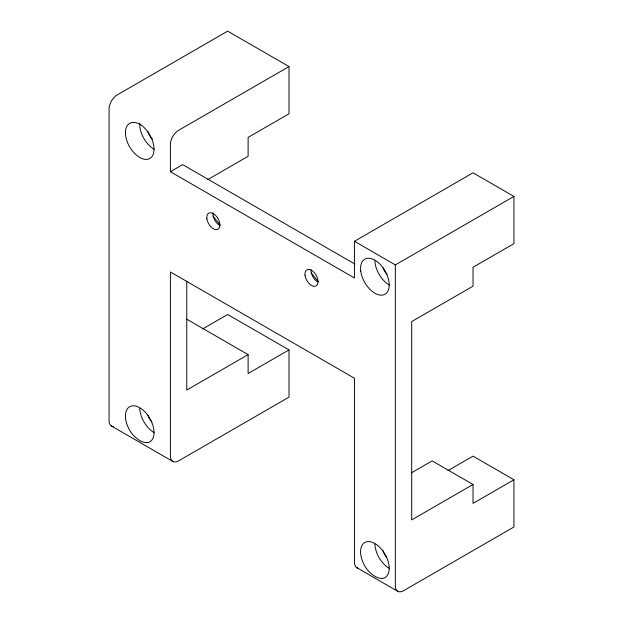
<?xml version="1.0" encoding="UTF-8"?>
<svg xmlns="http://www.w3.org/2000/svg" width="623" height="623" viewBox="0 0 623 623"><rect width="100%" height="100%" fill="white"/><g stroke="black" fill="none" stroke-linecap="round" stroke-linejoin="round"><path stroke-width="0.93" d="M207.778 179.58L248.11 156.287L248.11 137.403L289.01 113.791L289.01 66.568L178.591 130.316A11.564 6.682 -60 0 0 170.406 144.481L170.406 171.73L354.44 277.983L354.44 241.288L473.036 172.812L513.936 196.424L513.936 243.648L473.036 267.259L473.036 286.152L411.694 321.569L411.694 519.901L473.036 484.484L473.036 503.376L513.936 479.765L513.936 526.988L403.517 590.736A11.564 6.682 -60 0 1 395.34 586.009L395.34 264.9L513.936 196.424M170.406 171.73L182.679 164.643L354.946 264.105M202.623 328.944L227.66 314.483L289.01 349.9L289.01 397.124L178.591 460.872A11.564 6.682 -60 0 1 170.406 456.153L170.406 271.986L354.44 378.231L354.44 562.405A11.564 6.682 -60 0 0 357.812 568.098M289.01 349.9L248.11 373.512L248.11 354.627L186.768 390.045L186.768 281.152M411.133 473.005L432.144 460.872L473.036 484.484M447.999 470.606L473.036 456.153L513.936 479.765M289.01 66.568L227.66 31.15L117.241 94.898A11.564 6.682 -60 0 0 109.064 109.064L109.064 420.735A11.564 6.682 -60 0 0 113.534 426.576M354.44 241.288L395.34 264.9M186.768 319.21L248.11 354.627M111.462 426.031L172.805 461.448M356.839 567.701L397.731 591.305M311.079 272.742L318.33 281.76M212.934 216.072L220.184 225.09M317.637 281.9A9.252 5.342 60 0 1 311.142 269.634M219.483 225.23A9.252 5.342 60 0 1 212.996 212.973M151.872 421.88A9.252 5.342 60 0 1 147.978 415.323M152.401 139.038A9.252 5.342 60 0 1 147.791 131.282M154.052 149.209A20.24 11.689 60 0 1 139.77 123.268M154.052 432.541A20.24 11.689 60 0 1 139.747 408.462M387.023 274.307A9.252 5.342 60 0 1 383.129 267.75M386.509 557.102A9.252 5.342 60 0 1 382.943 550.374M389.204 568.308A20.24 11.689 60 0 1 374.898 544.222M389.204 284.968A20.24 11.689 60 0 1 374.898 260.889M132.364 122.521L131.726 122.622A20.24 11.689 60 0 0 128.992 145.657A20.24 11.689 60 0 0 150.486 158.063A20.24 11.689 60 0 0 147.752 131.874C144.186 126.928 138.991 121.843 132.364 122.521M147.114 442.704C141.148 442.735 136.133 438.39 132.364 434.184A20.24 11.689 60 0 1 128.829 407.278A20.24 11.689 60 0 1 150.649 419.879A20.24 11.689 60 0 1 147.114 442.704M382.265 578.463C376.3 578.494 371.285 574.157 367.515 569.952A20.24 11.689 60 0 1 363.98 543.046A20.24 11.689 60 0 1 385.801 555.646A20.24 11.689 60 0 1 382.265 578.463M305.036 275.327A9.252 5.342 60 0 0 315.612 286.136A9.252 5.342 60 0 0 313.852 272.196A9.252 5.342 60 0 0 305.036 275.327M206.883 218.657A9.252 5.342 60 0 0 217.458 229.474A9.252 5.342 60 0 0 215.706 215.527A9.252 5.342 60 0 0 206.883 218.657M360.748 271.106A20.24 11.689 60 0 0 383.877 294.757A20.24 11.689 60 0 0 380.038 264.253A20.24 11.689 60 0 0 360.748 271.106"/></g></svg>
